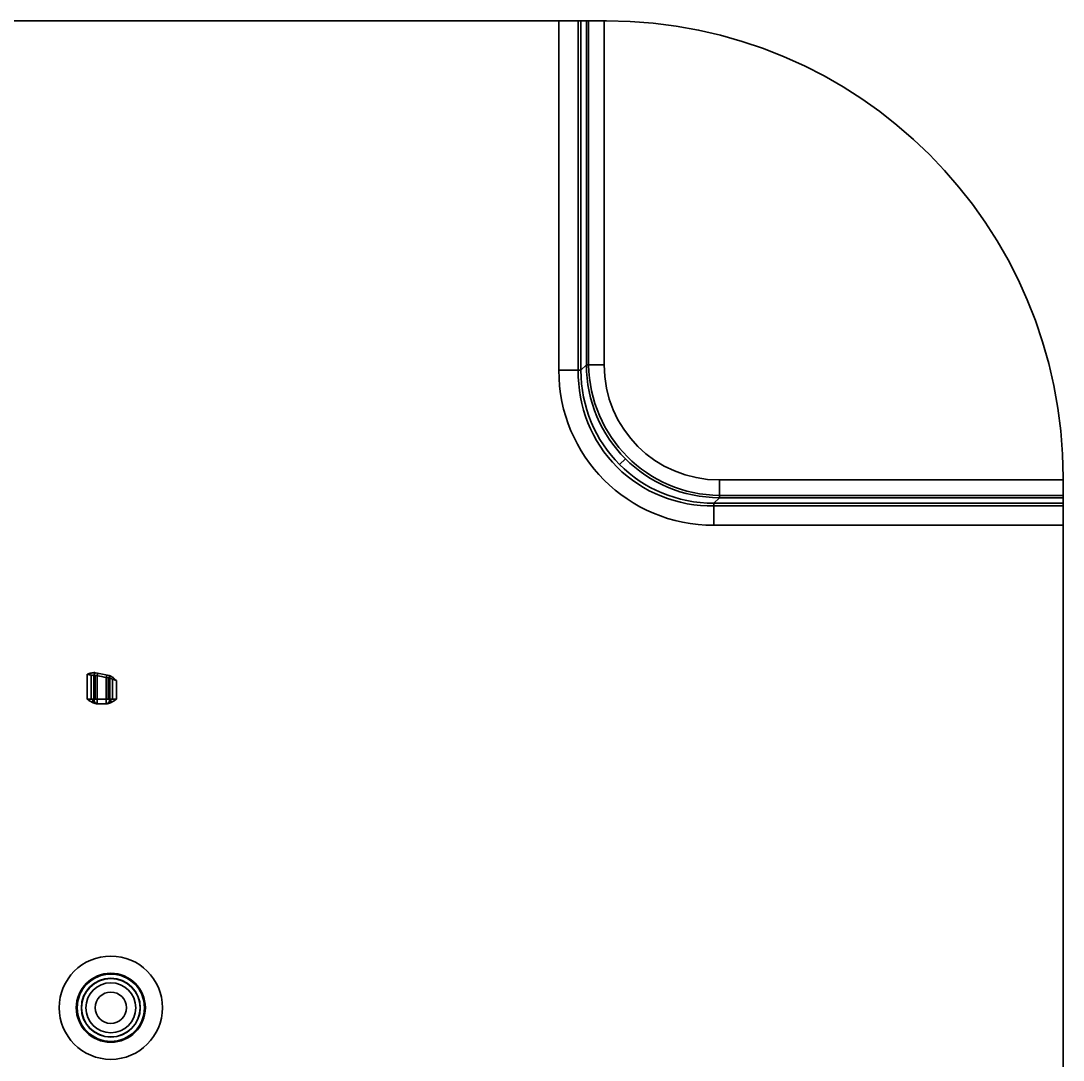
# Model space of a CAD drawing. Header units: millimetres. Extents: x 126 to 861, y 86 to 521.
# Drawn here: x 479.5 to 595.9, y 404.7 to 520.8 of the extents above; entities that cross this region are included whole.
import ezdxf

# ---------------------------------------------------------------- set-up
doc = ezdxf.new("R2010")
doc.units = ezdxf.units.MM
doc.layers.add('10', color=7, linetype='Continuous', true_color=0xffffff)

msp = doc.modelspace()

# ---------------------------------------------------------------- linework, layer by layer
at = {"layer": '10', "color": 7, "linetype": 'Continuous', "lineweight": 35}
for p, q in [((182.25, 520.775), (539.594, 520.775)), ((539.594, 481.777), (539.594, 520.775)), ((539.594, 520.775), (542.07, 520.775)), ((541.768, 481.777), (541.768, 520.775)), ((542.07, 520.775), (542.678, 520.775)), ((542.07, 481.777), (542.07, 520.775)), ((544.659, 520.775), (542.678, 520.775)), ((542.678, 482.385), (542.678, 520.775)), ((542.92, 482.385), (542.92, 520.775)), ((544.659, 482.385), (544.659, 520.775)), ((544.659, 520.775), (544.922, 520.775)), ((542.678, 482.385), (542.07, 481.777)), ((544.659, 482.385), (542.678, 482.385)), ((539.594, 481.777), (542.07, 481.777)), ((546.384, 471.237), (547.027, 471.88)), ((595.922, 469.512), (557.532, 469.512)), ((557.532, 469.512), (557.532, 467.531)), ((595.922, 469.775), (595.922, 469.512)), ((595.922, 469.512), (595.922, 467.531)), ((557.532, 467.531), (556.924, 466.923)), ((595.922, 466.923), (556.924, 466.923)), ((556.924, 464.447), (556.924, 466.923)), ((595.922, 467.773), (557.532, 467.773)), ((595.922, 467.531), (557.532, 467.531)), ((595.922, 466.923), (595.922, 467.531)), ((595.922, 464.447), (595.922, 466.923)), ((595.922, 466.621), (556.924, 466.621)), ((595.922, 464.447), (556.924, 464.447)), ((595.922, 464.447), (595.922, 241.2)), ((486.931, 447.817), (486.931, 445.026)), ((487.381, 447.725), (487.381, 445.026)), ((487.68, 447.683), (487.68, 445.026)), ((487.83, 445.026), (487.83, 447.677)), ((488.11, 447.934), (488.055, 447.661)), ((488.055, 445.026), (488.055, 447.661)), ((489.12, 447.719), (489.06, 447.447)), ((489.06, 447.447), (489.06, 445.026)), ((489.284, 447.424), (489.284, 445.026)), ((489.434, 445.026), (489.434, 447.405)), ((489.734, 445.026), (489.734, 447.281)), ((490.183, 445.026), (490.183, 447.123)), ((486.931, 445.026), (487.68, 445.026)), ((487.552, 445.026), (487.552, 444.645)), ((489.06, 445.026), (488.055, 445.026)), ((490.183, 445.026), (489.434, 445.026)), ((489.562, 444.645), (489.562, 445.026)), ((489.06, 444.526), (488.054, 444.526))]:
    msp.add_line(p, q, dxfattribs=at)
for radius in [5.764, 3.756, 3.291, 2.789, 1.75]:
    msp.add_circle((489.562, 410.585), radius, dxfattribs=at)
for centre, radius, start, end in [((544.922, 469.775), 51, 0, 90), ((489.562, 410.585), 3.856, 0, 359.99437), ((489.562, 410.585), 3.266, 0.00563, 0)]:
    msp.add_arc(centre, radius, start, end, dxfattribs=at)
for centre, major_axis, ratio, start_param, end_param in [((557.786, 482.639), (10.759, 10.759), 0.9858099, 2.3658797, 3.9173056), ((558.067, 482.92), (-10.814, -10.814), 0.9808148, 5.5234523, 7.0429183), ((557.786, 482.639), (-9.372, -9.372), 0.9808148, 5.5074723, 7.0588983), ((557.266, 482.119), (-12.616, -12.616), 0.9808148, 5.5074723, 7.0588983), ((556.915, 481.768), (-10.814, -10.814), 0.9808148, 5.4875038, 7.0788668), ((557.266, 482.119), (10.883, 10.883), 0.9746418, 2.3658797, 3.9173056), ((487.904, 447.683), (-0.021, -0.299), 0.7445592, 3.3356695, 4.764026), ((477.936, 398.396), (-22.577, -45.279), 0.9931738, 3.3774818, 3.4083499), ((477.946, 398.417), (-22.442, -45.008), 0.9931738, 3.3828275, 3.4033885), ((489.211, 447.405), (-0.101, -0.282), 0.7250517, 1.8243975, 2.9389666), ((488.052, 445.026), (0, 0.5), 0.744727, 1.5707963, 3.1445788), ((489.063, 445.026), (0, -0.5), 0.7447008, 6.2798941, 7.8539816)]:
    msp.add_ellipse(centre, major_axis=major_axis, ratio=ratio, start_param=start_param, end_param=end_param, dxfattribs=at)
for points, knots in [([(486.931, 447.817), (486.969, 447.829), (487.007, 447.841), (487.082, 447.866), (487.12, 447.878), (487.233, 447.914), (487.309, 447.937), (487.425, 447.964), (487.464, 447.972), (487.523, 447.982), (487.542, 447.985), (487.582, 447.991), (487.602, 447.993), (487.662, 447.998), (487.702, 447.999), (487.781, 447.996), (487.821, 447.992), (487.86, 447.984)], [0, 0, 0, 0, 0.125, 0.125, 0.25, 0.25, 0.5, 0.5, 0.625, 0.625, 0.6875, 0.6875, 0.75, 0.75, 0.875, 0.875, 1, 1, 1, 1]), ([(487.68, 447.683), (487.656, 447.685), (487.631, 447.688), (487.578, 447.694), (487.523, 447.702), (487.464, 447.711), (487.418, 447.718), (487.402, 447.721), (487.37, 447.726), (487.355, 447.729), (487.274, 447.744), (487.208, 447.757), (487.123, 447.774), (487.105, 447.778), (487.071, 447.785), (487.053, 447.789), (487.001, 447.801), (486.966, 447.808), (486.931, 447.817)], [0, 0, 0, 0, 0.125, 0.125, 0.25, 0.375, 0.375, 0.4375, 0.4375, 0.5, 0.5, 0.75, 0.75, 0.8125, 0.8125, 0.875, 0.875, 1, 1, 1, 1]), ([(488.055, 447.661), (488.037, 447.662), (488.019, 447.664), (487.984, 447.666), (487.967, 447.668), (487.932, 447.67), (487.915, 447.671), (487.882, 447.673), (487.865, 447.674), (487.817, 447.677), (487.787, 447.679), (487.744, 447.681), (487.731, 447.682), (487.704, 447.683), (487.692, 447.683), (487.68, 447.683)], [0, 0, 0, 0, 0.125, 0.125, 0.25, 0.25, 0.375, 0.375, 0.5, 0.5, 0.75, 0.75, 0.875, 0.875, 1, 1, 1, 1]), ([(489.434, 447.405), (489.422, 447.407), (489.41, 447.409), (489.384, 447.412), (489.37, 447.414), (489.342, 447.418), (489.327, 447.42), (489.296, 447.423), (489.28, 447.425), (489.232, 447.43), (489.199, 447.434), (489.148, 447.439), (489.13, 447.441), (489.095, 447.444), (489.077, 447.446), (489.06, 447.447)], [0, 0, 0, 0, 0.125, 0.125, 0.25, 0.25, 0.375, 0.375, 0.5, 0.5, 0.75, 0.75, 0.875, 0.875, 1, 1, 1, 1]), ([(489.378, 447.661), (489.418, 447.652), (489.457, 447.639), (489.533, 447.609), (489.57, 447.592), (489.624, 447.563), (489.642, 447.553), (489.677, 447.532), (489.694, 447.521), (489.746, 447.487), (489.779, 447.464), (489.877, 447.391), (489.939, 447.339), (490.031, 447.259), (490.062, 447.232), (490.123, 447.178), (490.153, 447.15), (490.183, 447.123)], [0, 0, 0, 0, 0.125, 0.125, 0.25, 0.25, 0.3125, 0.3125, 0.375, 0.375, 0.5, 0.5, 0.75, 0.75, 0.875, 0.875, 1, 1, 1, 1]), ([(490.183, 447.123), (490.166, 447.129), (490.148, 447.135), (490.112, 447.146), (490.094, 447.152), (490.042, 447.17), (490.007, 447.182), (489.904, 447.218), (489.838, 447.242), (489.741, 447.278), (489.709, 447.29), (489.648, 447.314), (489.619, 447.326), (489.534, 447.361), (489.482, 447.383), (489.434, 447.405)], [0, 0, 0, 0, 0.0625, 0.0625, 0.125, 0.125, 0.25, 0.25, 0.5, 0.5, 0.625, 0.625, 0.75, 0.75, 1, 1, 1, 1]), ([(488.054, 444.526), (488.001, 444.526), (487.949, 444.53), (487.846, 444.547), (487.795, 444.558), (487.72, 444.581), (487.694, 444.589), (487.645, 444.606), (487.621, 444.616), (487.549, 444.646), (487.502, 444.668), (487.363, 444.739), (487.275, 444.792), (487.145, 444.878), (487.102, 444.907), (487.016, 444.966), (486.974, 444.996), (486.931, 445.026)], [0, 0, 0, 0, 0.125, 0.125, 0.25, 0.25, 0.3125, 0.3125, 0.375, 0.375, 0.5, 0.5, 0.75, 0.75, 0.875, 0.875, 1, 1, 1, 1]), ([(487.68, 445.026), (487.704, 445.026), (487.73, 445.026), (487.787, 445.026), (487.817, 445.026), (487.882, 445.026), (487.915, 445.026), (487.984, 445.026), (488.019, 445.026), (488.055, 445.026)], [0, 0, 0, 0, 0.25, 0.25, 0.5, 0.5, 0.75, 0.75, 1, 1, 1, 1]), ([(488.054, 444.526), (488.054, 444.526), (488.054, 444.526), (488.054, 444.526), (488.054, 444.527), (488.054, 444.528), (488.054, 444.529), (488.054, 444.53), (488.053, 444.532), (488.053, 444.534), (488.053, 444.535), (488.053, 444.537), (488.053, 444.54), (488.053, 444.542), (488.053, 444.545), (488.053, 444.547), (488.053, 444.55), (488.053, 444.553), (488.053, 444.556), (488.053, 444.56), (488.053, 444.563), (488.053, 444.567), (488.053, 444.57), (488.053, 444.574), (488.053, 444.578), (488.053, 444.581), (488.053, 444.585), (488.053, 444.589), (488.053, 444.593), (488.053, 444.597), (488.053, 444.601), (488.053, 444.605), (488.053, 444.61), (488.053, 444.614), (488.054, 444.618), (488.054, 444.622), (488.054, 444.626), (488.054, 444.631), (488.054, 444.635), (488.054, 444.639), (488.054, 444.643), (488.054, 444.648), (488.054, 444.652), (488.054, 444.656), (488.054, 444.66), (488.054, 444.664), (488.054, 444.669), (488.054, 444.677), (488.054, 444.69), (488.054, 444.709), (488.054, 444.728), (488.054, 444.748), (488.054, 444.768), (488.054, 444.788), (488.054, 444.809), (488.054, 444.83), (488.054, 444.851), (488.054, 444.873), (488.054, 444.894), (488.054, 444.916), (488.055, 444.938), (488.055, 444.96), (488.055, 444.982), (488.055, 445.004), (488.055, 445.019), (488.055, 445.026)], [0, 0, 0, 0, 0.0143975, 0.0286435, 0.042737, 0.0566773, 0.0704636, 0.0840953, 0.0975716, 0.1108921, 0.1240562, 0.1370634, 0.1499134, 0.1626057, 0.1751402, 0.1875166, 0.1997346, 0.2117941, 0.223695, 0.2354372, 0.2470206, 0.2584454, 0.2697115, 0.2808189, 0.291768, 0.3025586, 0.3131911, 0.3236657, 0.3339826, 0.344142, 0.3541442, 0.3639897, 0.3736786, 0.3832113, 0.3925883, 0.4018099, 0.4108766, 0.4197888, 0.4285469, 0.4371514, 0.4456029, 0.4539018, 0.4620487, 0.470044, 0.4778883, 0.4855823, 0.4931264, 0.5005213, 0.5320284, 0.5631961, 0.5940353, 0.6245582, 0.654778, 0.6847093, 0.7143677, 0.7437698, 0.7729332, 0.8018763, 0.8306183, 0.8591792, 0.8875794, 0.9158401, 0.9439825, 0.9720285, 1, 1, 1, 1]), ([(489.434, 445.026), (489.411, 445.026), (489.384, 445.026), (489.328, 445.026), (489.297, 445.026), (489.233, 445.026), (489.199, 445.026), (489.13, 445.026), (489.095, 445.026), (489.06, 445.026)], [0, 0, 0, 0, 0.25, 0.25, 0.5, 0.5, 0.75, 0.75, 1, 1, 1, 1]), ([(489.06, 445.026), (489.06, 445.022), (489.06, 445.015), (489.06, 445.005), (489.06, 444.994), (489.06, 444.983), (489.06, 444.973), (489.06, 444.962), (489.06, 444.951), (489.06, 444.941), (489.06, 444.93), (489.06, 444.919), (489.06, 444.909), (489.06, 444.898), (489.06, 444.888), (489.06, 444.877), (489.06, 444.867), (489.06, 444.856), (489.06, 444.846), (489.06, 444.836), (489.06, 444.825), (489.06, 444.815), (489.06, 444.805), (489.06, 444.795), (489.06, 444.785), (489.06, 444.775), (489.06, 444.765), (489.06, 444.755), (489.06, 444.746), (489.06, 444.736), (489.06, 444.727), (489.06, 444.717), (489.06, 444.708), (489.06, 444.699), (489.06, 444.69), (489.06, 444.681), (489.06, 444.673), (489.06, 444.664), (489.06, 444.656), (489.06, 444.648), (489.06, 444.639), (489.06, 444.631), (489.06, 444.622), (489.06, 444.614), (489.06, 444.605), (489.06, 444.597), (489.061, 444.589), (489.061, 444.581), (489.061, 444.574), (489.061, 444.567), (489.061, 444.56), (489.06, 444.553), (489.06, 444.547), (489.06, 444.542), (489.06, 444.537), (489.06, 444.533), (489.06, 444.53), (489.06, 444.528), (489.06, 444.526), (489.06, 444.526), (489.06, 444.526)], [0, 0, 0, 0, 0.0135783, 0.0271715, 0.0407821, 0.0544127, 0.0680658, 0.0817438, 0.0954493, 0.1091847, 0.1229525, 0.1367551, 0.1505949, 0.1644742, 0.1783956, 0.1923612, 0.2063733, 0.2204342, 0.2345461, 0.2487111, 0.2629314, 0.277209, 0.291546, 0.3059443, 0.3204059, 0.3349326, 0.3495262, 0.3641884, 0.378921, 0.3937256, 0.4086038, 0.423557, 0.4385866, 0.453694, 0.4688805, 0.4841474, 0.4994956, 0.5144403, 0.5299835, 0.5461299, 0.5628837, 0.5802491, 0.5982299, 0.6168298, 0.6360522, 0.6558998, 0.6763755, 0.6974815, 0.7192195, 0.7415908, 0.7645964, 0.7882365, 0.8125106, 0.8374178, 0.8629563, 0.8891236, 0.9159163, 0.9433302, 0.9713602, 1, 1, 1, 1]), ([(490.183, 445.026), (490.141, 444.996), (490.098, 444.966), (490.013, 444.907), (489.97, 444.878), (489.839, 444.792), (489.751, 444.738), (489.613, 444.667), (489.566, 444.645), (489.493, 444.616), (489.469, 444.606), (489.42, 444.589), (489.395, 444.58), (489.319, 444.558), (489.268, 444.547), (489.165, 444.53), (489.113, 444.526), (489.06, 444.526)], [0, 0, 0, 0, 0.125, 0.125, 0.25, 0.25, 0.5, 0.5, 0.625, 0.625, 0.6875, 0.6875, 0.75, 0.75, 0.875, 0.875, 1, 1, 1, 1])]:
    msp.add_open_spline(points, degree=3, knots=knots, dxfattribs=at)

doc.saveas('drawing.dxf')
